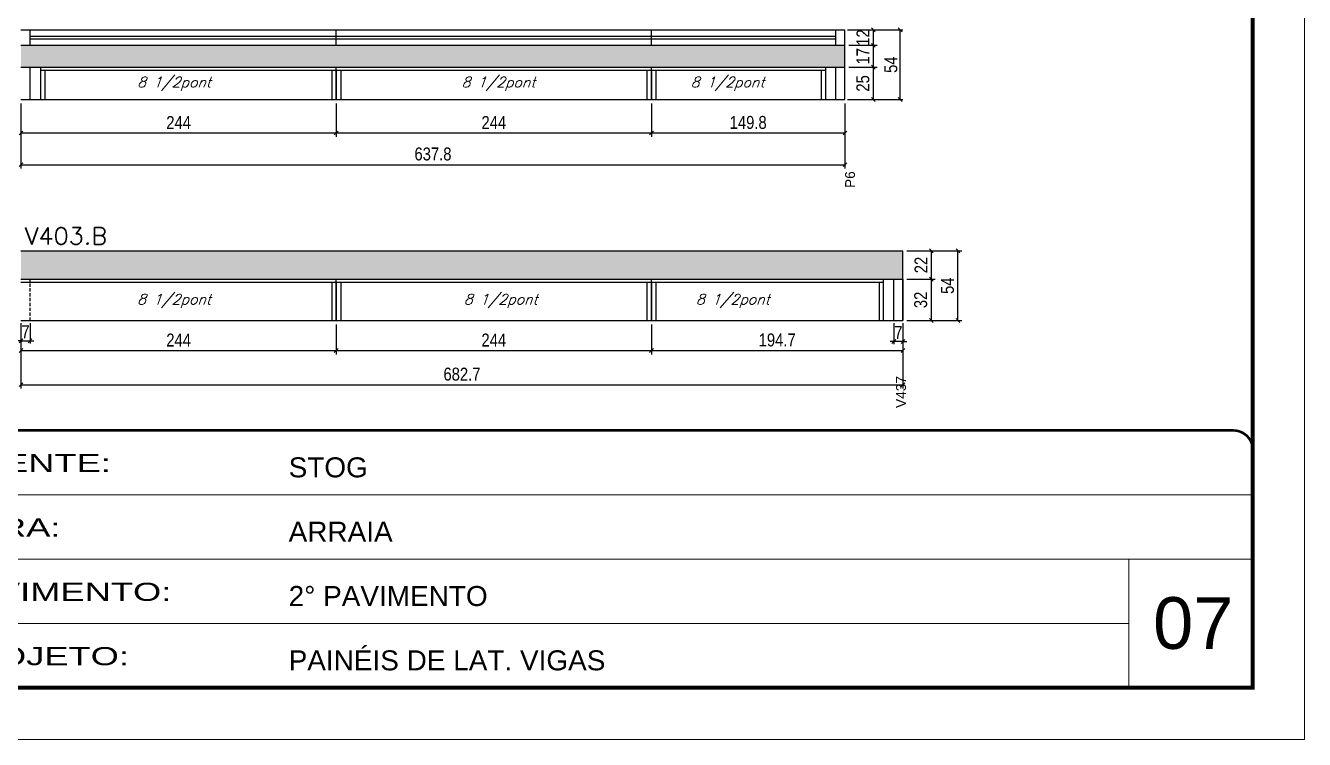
# Model space of a CAD drawing. Extents: x -3394 to 16474, y -5031 to 14397.
# Drawn here: x 7937 to 8927, y 12198 to 12751 of the extents above; entities that cross this region are included whole.
import ezdxf

# ---------------------------------------------------------------- set-up
doc = ezdxf.new("R2010")
doc.units = 0
for name, pattern in [('CONTINUO', [0]), ('DASHED', [0.75, 0.5, -0.25]), ('HIDDEN', [0.375, 0.25, -0.125])]:
    doc.linetypes.add(name, pattern=pattern)
doc.layers.get('0').update_dxf_attribs({"linetype": 'CONTINUOUS'})
doc.layers.get('Defpoints').update_dxf_attribs({"linetype": 'CONTINUOUS'})
for name, color, linetype, lineweight in [('CARIMBO', 255, 'CONTINUOUS', 9), ('Folhas', 255, 'CONTINUOUS', 9), ('SARRAFO DE PRESSAO', 251, 'DASHED', 9), ('Texto Seção', 7, 'CONTINUOUS', 15)]:
    doc.layers.add(name, color=color, linetype=linetype, lineweight=lineweight)
for name, color, linetype in [('COTA', 241, 'CONTINUOUS'), ('NOMENCLATURA', 7, 'CONTINUOUS'), ('Painéis', 200, 'CONTINUOUS'), ('SARR_2.2x7', 40, 'CONTINUOUS'), ('SARR_3.5x7', 81, 'CONTINUOUS'), ('SARR_EDITAR', 141, 'CONTINUOUS'), ('texto', 7, 'CONTINUOUS')]:
    doc.layers.add(name, color=color, linetype=linetype)
doc.styles.add('ARIAL', font='arial.ttf')
doc.styles.add('COTA TECNICA', font='techl___.ttf', dxfattribs={"height": 10})
doc.styles.add('REGUA-120', font='ROMANS.shx', dxfattribs={"height": 15})
doc.styles.add('ROMANS', font='romans.shx')
doc.styles.add('Tecnologia', font='')
doc.styles.get('Tecnologia').set_extended_font_data('Forgotten Futurist')
doc.dimstyles.new('PAINEL', dxfattribs={"dimtxt": 10, "dimasz": 3, "dimexe": 3, "dimexo": 3, "dimgap": 3, "dimtad": 1, "dimdec": 1, "dimzin": 12, "dimdsep": 46, "dimtxsty": 'COTA TECNICA', "dimblk1": 'OBLIQUE', "dimblk2": 'OBLIQUE', "dimsah": 1, "dimcen": 0.9, "dimclrd": 4, "dimclre": 4, "dimclrt": 240, "dimadec": 1, "dimazin": 3, "dimtfac": 1, "dimtdec": 1, "dimtmove": 0, "dimatfit": 3, "dimfxl": 1, "dimtolj": 1, "dimtzin": 12, "dimarcsym": 0})

# ---------------------------------------------------------------- blocks, each defined once
blk = doc.blocks.new('9999999999')
at = {"color": 30, "linetype": 'CONTINUO'}
for p, q in [((98564.56, 34379.64), (99583.98, 34379.64)), ((98564.56, 34329.83), (99487.98, 34329.83)), ((99583.98, 34329.83), (99487.98, 34329.83)), ((99487.98, 34329.83), (99487.98, 34230.21)), ((98564.56, 34280.02), (99487.98, 34280.02))]:
    blk.add_line(p, q, dxfattribs=at)
at = {"color": 30, "linetype": 'CONTINUO', "const_width": 2}
blk.add_lwpolyline([(99583.98, 34230.21), (99583.98, 34414.45, 0.414214), (99568.98, 34429.45), (98228.98, 34429.45, 0.414214), (98213.98, 34414.45), (98213.98, 34245.21, 0.414214), (98228.98, 34230.21), (99583.98, 34230.21)], format="xyb", dxfattribs=at)
at = {"layer": 'Folhas'}
blk.add_lwpolyline([(98138.98, 34190.21), (99623.98, 34190.21), (99623.98, 35240.21), (98138.98, 35240.21)], close=True, dxfattribs=at)
at = {"layer": 'Folhas', "color": 30, "const_width": 3}
blk.add_lwpolyline([(98213.98, 34230.21), (99583.98, 34230.21), (99583.98, 35200.21), (98213.98, 35200.21)], close=True, dxfattribs=at)
at = {"color": 7, "linetype": 'Continuous', "ltscale": 5, "style": 'ARIAL'}
for s, height, p in [('STOG', 15.483, (98837.68, 34393.13)), ('ARRAIA', 15.483, (98837.68, 34343.32)), ('2° PAVIMENTO', 15.4829, (98837.68, 34293.51)), ('PAINÉIS DE LAT. VIGAS', 15.4829, (98837.68, 34243.7))]:
    blk.add_text(s, height=height, dxfattribs=at).set_placement(p)
at = {"layer": 'Folhas', "color": 7, "style": 'Tecnologia', "width": 1.5}
for s, p in [('CLIENTE:', (98573.65, 34397.17)), ('OBRA:', (98573.65, 34347.31)), ('PAVIMENTO:', (98573.65, 34297.5)), ('PROJETO:', (98573.65, 34247.69))]:
    blk.add_text(s, height=14, dxfattribs=at).set_placement(p)
blk = doc.blocks.new('_Oblique')
at = {"color": 0, "linetype": 'ByBlock', "lineweight": -2}
blk.add_line((-0.5, -0.5), (0.5, 0.5), dxfattribs=at)
blk = doc.blocks.new('*D145')
at = {"layer": 'COTA', "color": 4, "linetype": 'ByBlock', "lineweight": -2, "transparency": 16777216}
for p, q in [((8574.53, 12718.42), (8596.53, 12718.42)), ((8593.53, 12693.42), (8593.53, 12718.42)), ((8574.53, 12693.42), (8596.53, 12693.42))]:
    blk.add_line(p, q, dxfattribs=at)
at = {"layer": 'Defpoints', "color": 0, "linetype": 'ByBlock', "transparency": 16777216}
for p in [(8571.53, 12718.42), (8593.53, 12718.42), (8571.53, 12693.42)]:
    blk.add_point(p, dxfattribs=at)
at = {"layer": 'COTA', "color": 4, "linetype": 'ByBlock', "lineweight": -2, "transparency": 16777216, "xscale": 3, "yscale": 3, "zscale": 3}
for p, rotation in [((8593.53, 12718.42), 90), ((8593.53, 12693.42), 270)]:
    blk.add_blockref('_Oblique', p, dxfattribs=dict(at, rotation=rotation))
at = {"layer": 'COTA', "color": 240, "linetype": 'ByBlock', "transparency": 16777216, "insert": (8585.42, 12705.92), "char_height": 10, "attachment_point": 5, "rotation": 90, "style": 'COTA TECNICA'}
blk.add_mtext('\\A1;25', dxfattribs=at)
blk = doc.blocks.new('*D146')
at = {"layer": 'COTA', "color": 4, "linetype": 'ByBlock', "lineweight": -2, "transparency": 16777216}
for p, q in [((8574.53, 12735.42), (8596.53, 12735.42)), ((8593.53, 12718.42), (8593.53, 12735.42)), ((8574.53, 12718.42), (8596.53, 12718.42))]:
    blk.add_line(p, q, dxfattribs=at)
at = {"layer": 'Defpoints', "color": 0, "linetype": 'ByBlock', "transparency": 16777216}
for p in [(8571.53, 12735.42), (8593.53, 12735.42), (8571.53, 12718.42)]:
    blk.add_point(p, dxfattribs=at)
at = {"layer": 'COTA', "color": 4, "linetype": 'ByBlock', "lineweight": -2, "transparency": 16777216, "xscale": 3, "yscale": 3, "zscale": 3}
for p, rotation in [((8593.53, 12735.42), 90), ((8593.53, 12718.42), 270)]:
    blk.add_blockref('_Oblique', p, dxfattribs=dict(at, rotation=rotation))
at = {"layer": 'COTA', "color": 240, "linetype": 'ByBlock', "transparency": 16777216, "insert": (8585.46, 12726.92), "char_height": 10, "attachment_point": 5, "rotation": 90, "style": 'COTA TECNICA'}
blk.add_mtext('\\A1;17', dxfattribs=at)
blk = doc.blocks.new('*D147')
at = {"layer": 'COTA', "color": 4, "linetype": 'ByBlock', "lineweight": -2, "transparency": 16777216}
for p, q in [((7933.73, 12690.42), (7933.73, 12664.54)), ((8177.73, 12690.42), (8177.73, 12664.54)), ((7933.73, 12667.54), (8177.73, 12667.54))]:
    blk.add_line(p, q, dxfattribs=at)
at = {"layer": 'Defpoints', "color": 0, "linetype": 'ByBlock', "transparency": 16777216}
for p in [(7933.73, 12693.42), (8177.73, 12693.42), (8177.73, 12667.54)]:
    blk.add_point(p, dxfattribs=at)
at = {"layer": 'COTA', "color": 4, "linetype": 'ByBlock', "lineweight": -2, "transparency": 16777216, "xscale": 3, "yscale": 3, "zscale": 3, "rotation": 180}
blk.add_blockref('_Oblique', (7933.73, 12667.54), dxfattribs=at)
at = {"layer": 'COTA', "color": 4, "linetype": 'ByBlock', "lineweight": -2, "transparency": 16777216, "xscale": 3, "yscale": 3, "zscale": 3}
blk.add_blockref('_Oblique', (8177.73, 12667.54), dxfattribs=at)
at = {"layer": 'COTA', "color": 240, "linetype": 'ByBlock', "transparency": 16777216, "insert": (8055.73, 12675.62), "char_height": 10, "attachment_point": 5, "style": 'COTA TECNICA'}
blk.add_mtext('\\A1;244', dxfattribs=at)
blk = doc.blocks.new('*D148')
at = {"layer": 'COTA', "color": 4, "linetype": 'ByBlock', "lineweight": -2, "transparency": 16777216}
for p, q in [((8177.73, 12690.42), (8177.73, 12664.54)), ((8421.73, 12690.42), (8421.73, 12664.54)), ((8177.73, 12667.54), (8421.73, 12667.54))]:
    blk.add_line(p, q, dxfattribs=at)
at = {"layer": 'Defpoints', "color": 0, "linetype": 'ByBlock', "transparency": 16777216}
for p in [(8177.73, 12693.42), (8421.73, 12693.42), (8421.73, 12667.54)]:
    blk.add_point(p, dxfattribs=at)
at = {"layer": 'COTA', "color": 4, "linetype": 'ByBlock', "lineweight": -2, "transparency": 16777216, "xscale": 3, "yscale": 3, "zscale": 3, "rotation": 180}
blk.add_blockref('_Oblique', (8177.73, 12667.54), dxfattribs=at)
at = {"layer": 'COTA', "color": 4, "linetype": 'ByBlock', "lineweight": -2, "transparency": 16777216, "xscale": 3, "yscale": 3, "zscale": 3}
blk.add_blockref('_Oblique', (8421.73, 12667.54), dxfattribs=at)
at = {"layer": 'COTA', "color": 240, "linetype": 'ByBlock', "transparency": 16777216, "insert": (8299.73, 12675.62), "char_height": 10, "attachment_point": 5, "style": 'COTA TECNICA'}
blk.add_mtext('\\A1;244', dxfattribs=at)
blk = doc.blocks.new('*D149')
at = {"layer": 'COTA', "color": 4, "linetype": 'ByBlock', "lineweight": -2, "transparency": 16777216}
for p, q in [((7933.73, 12690.42), (7933.73, 12640)), ((8571.53, 12690.42), (8571.53, 12640)), ((7933.73, 12643), (8571.53, 12643))]:
    blk.add_line(p, q, dxfattribs=at)
at = {"layer": 'Defpoints', "color": 0, "linetype": 'ByBlock', "transparency": 16777216}
for p in [(7933.73, 12693.42), (8571.53, 12693.42), (8571.53, 12643)]:
    blk.add_point(p, dxfattribs=at)
at = {"layer": 'COTA', "color": 4, "linetype": 'ByBlock', "lineweight": -2, "transparency": 16777216, "xscale": 3, "yscale": 3, "zscale": 3, "rotation": 180}
blk.add_blockref('_Oblique', (7933.73, 12643), dxfattribs=at)
at = {"layer": 'COTA', "color": 4, "linetype": 'ByBlock', "lineweight": -2, "transparency": 16777216, "xscale": 3, "yscale": 3, "zscale": 3}
blk.add_blockref('_Oblique', (8571.53, 12643), dxfattribs=at)
at = {"layer": 'COTA', "color": 240, "linetype": 'ByBlock', "transparency": 16777216, "insert": (8252.63, 12651.24), "char_height": 10, "attachment_point": 5, "style": 'COTA TECNICA'}
blk.add_mtext('\\A1;637.8', dxfattribs=at)
blk = doc.blocks.new('*D151')
at = {"layer": 'COTA', "color": 4, "linetype": 'ByBlock', "lineweight": -2, "transparency": 16777216}
for p, q in [((8421.73, 12690.42), (8421.73, 12664.54)), ((8571.53, 12678.17), (8571.53, 12664.54)), ((8421.73, 12667.54), (8571.53, 12667.54))]:
    blk.add_line(p, q, dxfattribs=at)
at = {"layer": 'Defpoints', "color": 0, "linetype": 'ByBlock', "transparency": 16777216}
for p in [(8421.73, 12693.42), (8571.53, 12681.17), (8571.53, 12667.54)]:
    blk.add_point(p, dxfattribs=at)
at = {"layer": 'COTA', "color": 4, "linetype": 'ByBlock', "lineweight": -2, "transparency": 16777216, "xscale": 3, "yscale": 3, "zscale": 3, "rotation": 180}
blk.add_blockref('_Oblique', (8421.73, 12667.54), dxfattribs=at)
at = {"layer": 'COTA', "color": 4, "linetype": 'ByBlock', "lineweight": -2, "transparency": 16777216, "xscale": 3, "yscale": 3, "zscale": 3}
blk.add_blockref('_Oblique', (8571.53, 12667.54), dxfattribs=at)
at = {"layer": 'COTA', "color": 240, "linetype": 'ByBlock', "transparency": 16777216, "insert": (8496.63, 12675.64), "char_height": 10, "attachment_point": 5, "style": 'COTA TECNICA'}
blk.add_mtext('\\A1;149.8', dxfattribs=at)
blk = doc.blocks.new('*D150')
at = {"layer": 'COTA', "color": 4, "linetype": 'ByBlock', "lineweight": -2, "transparency": 16777216}
for p, q in [((8574.53, 12747.42), (8596.53, 12747.42)), ((8593.53, 12735.42), (8593.53, 12747.42)), ((8574.53, 12735.42), (8596.53, 12735.42))]:
    blk.add_line(p, q, dxfattribs=at)
at = {"layer": 'Defpoints', "color": 0, "linetype": 'ByBlock', "transparency": 16777216}
for p in [(8571.53, 12747.42), (8593.53, 12747.42), (8571.53, 12735.42)]:
    blk.add_point(p, dxfattribs=at)
at = {"layer": 'COTA', "color": 4, "linetype": 'ByBlock', "lineweight": -2, "transparency": 16777216, "xscale": 3, "yscale": 3, "zscale": 3}
for p, rotation in [((8593.53, 12747.42), 90), ((8593.53, 12735.42), 270)]:
    blk.add_blockref('_Oblique', p, dxfattribs=dict(at, rotation=rotation))
at = {"layer": 'COTA', "color": 240, "linetype": 'ByBlock', "transparency": 16777216, "insert": (8585.47, 12741.42), "char_height": 10, "attachment_point": 5, "rotation": 90, "style": 'COTA TECNICA'}
blk.add_mtext('\\A1;12', dxfattribs=at)
blk = doc.blocks.new('*D144')
at = {"layer": 'COTA', "color": 4, "linetype": 'Continuous', "lineweight": -2, "transparency": 16777216}
for p, q in [((8573.53, 12747.42), (8616.25, 12747.42)), ((8614.25, 12693.42), (8614.25, 12747.42)), ((8573.53, 12693.42), (8616.25, 12693.42))]:
    blk.add_line(p, q, dxfattribs=at)
at = {"layer": 'Defpoints', "color": 0, "linetype": 'Continuous', "transparency": 16777216}
for p in [(8571.53, 12747.42), (8614.25, 12747.42), (8571.53, 12693.42)]:
    blk.add_point(p, dxfattribs=at)
at = {"layer": 'COTA', "color": 4, "linetype": 'Continuous', "lineweight": -2, "transparency": 16777216, "xscale": 3, "yscale": 3, "zscale": 3}
for p, rotation in [((8614.25, 12747.42), 90), ((8614.25, 12693.42), 270)]:
    blk.add_blockref('_Oblique', p, dxfattribs=dict(at, rotation=rotation))
at = {"layer": 'COTA', "color": 240, "linetype": 'Continuous', "transparency": 16777216, "insert": (8607.14, 12720.42), "char_height": 10, "attachment_point": 5, "rotation": 90, "style": 'COTA TECNICA'}
blk.add_mtext('\\A1;54', dxfattribs=at)
blk = doc.blocks.new('*D152')
at = {"layer": 'COTA', "color": 4, "linetype": 'ByBlock', "lineweight": -2, "transparency": 16777216}
for p, q in [((8619.43, 12554.28), (8641.43, 12554.28)), ((8638.43, 12522.28), (8638.43, 12554.28)), ((8619.43, 12522.28), (8641.43, 12522.28))]:
    blk.add_line(p, q, dxfattribs=at)
at = {"layer": 'Defpoints', "color": 0, "linetype": 'ByBlock', "transparency": 16777216}
for p in [(8616.43, 12554.28), (8638.43, 12554.28), (8616.43, 12522.28)]:
    blk.add_point(p, dxfattribs=at)
at = {"layer": 'COTA', "color": 4, "linetype": 'ByBlock', "lineweight": -2, "transparency": 16777216, "xscale": 3, "yscale": 3, "zscale": 3}
for p, rotation in [((8638.43, 12554.28), 90), ((8638.43, 12522.28), 270)]:
    blk.add_blockref('_Oblique', p, dxfattribs=dict(at, rotation=rotation))
at = {"layer": 'COTA', "color": 240, "linetype": 'ByBlock', "transparency": 16777216, "insert": (8630.21, 12538.28), "char_height": 10, "attachment_point": 5, "rotation": 90, "style": 'COTA TECNICA'}
blk.add_mtext('\\A1;32', dxfattribs=at)
blk = doc.blocks.new('*D153')
at = {"layer": 'COTA', "color": 4, "linetype": 'ByBlock', "lineweight": -2, "transparency": 16777216}
for p, q in [((8619.43, 12576.28), (8641.43, 12576.28)), ((8638.43, 12554.28), (8638.43, 12576.28)), ((8619.43, 12554.28), (8641.43, 12554.28))]:
    blk.add_line(p, q, dxfattribs=at)
at = {"layer": 'Defpoints', "color": 0, "linetype": 'ByBlock', "transparency": 16777216}
for p in [(8616.43, 12576.28), (8638.43, 12576.28), (8616.43, 12554.28)]:
    blk.add_point(p, dxfattribs=at)
at = {"layer": 'COTA', "color": 4, "linetype": 'ByBlock', "lineweight": -2, "transparency": 16777216, "xscale": 3, "yscale": 3, "zscale": 3}
for p, rotation in [((8638.43, 12576.28), 90), ((8638.43, 12554.28), 270)]:
    blk.add_blockref('_Oblique', p, dxfattribs=dict(at, rotation=rotation))
at = {"layer": 'COTA', "color": 240, "linetype": 'ByBlock', "transparency": 16777216, "insert": (8630.43, 12565.28), "char_height": 10, "attachment_point": 5, "rotation": 90, "style": 'COTA TECNICA'}
blk.add_mtext('\\A1;22', dxfattribs=at)
blk = doc.blocks.new('*D154')
at = {"layer": 'COTA', "color": 4, "linetype": 'ByBlock', "lineweight": -2, "transparency": 16777216}
for p, q in [((8619.43, 12576.28), (8662.03, 12576.28)), ((8659.03, 12522.28), (8659.03, 12576.28)), ((8619.43, 12522.28), (8662.03, 12522.28))]:
    blk.add_line(p, q, dxfattribs=at)
at = {"layer": 'Defpoints', "color": 0, "linetype": 'ByBlock', "transparency": 16777216}
for p in [(8616.43, 12576.28), (8659.03, 12576.28), (8616.43, 12522.28)]:
    blk.add_point(p, dxfattribs=at)
at = {"layer": 'COTA', "color": 4, "linetype": 'ByBlock', "lineweight": -2, "transparency": 16777216, "xscale": 3, "yscale": 3, "zscale": 3}
for p, rotation in [((8659.03, 12576.28), 90), ((8659.03, 12522.28), 270)]:
    blk.add_blockref('_Oblique', p, dxfattribs=dict(at, rotation=rotation))
at = {"layer": 'COTA', "color": 240, "linetype": 'ByBlock', "transparency": 16777216, "insert": (8650.92, 12549.28), "char_height": 10, "attachment_point": 5, "rotation": 90, "style": 'COTA TECNICA'}
blk.add_mtext('\\A1;54', dxfattribs=at)
blk = doc.blocks.new('*D155')
at = {"layer": 'COTA', "color": 4, "linetype": 'ByBlock', "lineweight": -2, "transparency": 16777216}
for p, q in [((7933.73, 12519.28), (7933.73, 12496.13)), ((8177.73, 12519.28), (8177.73, 12496.13)), ((7933.73, 12499.13), (8177.73, 12499.13))]:
    blk.add_line(p, q, dxfattribs=at)
at = {"layer": 'Defpoints', "color": 0, "linetype": 'ByBlock', "transparency": 16777216}
for p in [(7933.73, 12522.28), (8177.73, 12522.28), (8177.73, 12499.13)]:
    blk.add_point(p, dxfattribs=at)
at = {"layer": 'COTA', "color": 4, "linetype": 'ByBlock', "lineweight": -2, "transparency": 16777216, "xscale": 3, "yscale": 3, "zscale": 3, "rotation": 180}
blk.add_blockref('_Oblique', (7933.73, 12499.13), dxfattribs=at)
at = {"layer": 'COTA', "color": 4, "linetype": 'ByBlock', "lineweight": -2, "transparency": 16777216, "xscale": 3, "yscale": 3, "zscale": 3}
blk.add_blockref('_Oblique', (8177.73, 12499.13), dxfattribs=at)
at = {"layer": 'COTA', "color": 240, "linetype": 'ByBlock', "transparency": 16777216, "insert": (8055.73, 12507.21), "char_height": 10, "attachment_point": 5, "style": 'COTA TECNICA'}
blk.add_mtext('\\A1;244', dxfattribs=at)
blk = doc.blocks.new('*D156')
at = {"layer": 'COTA', "color": 4, "linetype": 'ByBlock', "lineweight": -2, "transparency": 16777216}
for p, q in [((8177.73, 12519.28), (8177.73, 12496.13)), ((8421.73, 12519.28), (8421.73, 12496.13)), ((8177.73, 12499.13), (8421.73, 12499.13))]:
    blk.add_line(p, q, dxfattribs=at)
at = {"layer": 'Defpoints', "color": 0, "linetype": 'ByBlock', "transparency": 16777216}
for p in [(8177.73, 12522.28), (8421.73, 12522.28), (8421.73, 12499.13)]:
    blk.add_point(p, dxfattribs=at)
at = {"layer": 'COTA', "color": 4, "linetype": 'ByBlock', "lineweight": -2, "transparency": 16777216, "xscale": 3, "yscale": 3, "zscale": 3, "rotation": 180}
blk.add_blockref('_Oblique', (8177.73, 12499.13), dxfattribs=at)
at = {"layer": 'COTA', "color": 4, "linetype": 'ByBlock', "lineweight": -2, "transparency": 16777216, "xscale": 3, "yscale": 3, "zscale": 3}
blk.add_blockref('_Oblique', (8421.73, 12499.13), dxfattribs=at)
at = {"layer": 'COTA', "color": 240, "linetype": 'ByBlock', "transparency": 16777216, "insert": (8299.73, 12507.21), "char_height": 10, "attachment_point": 5, "style": 'COTA TECNICA'}
blk.add_mtext('\\A1;244', dxfattribs=at)
blk = doc.blocks.new('*D157')
at = {"layer": 'COTA', "color": 4, "linetype": 'ByBlock', "lineweight": -2, "transparency": 16777216}
for p, q in [((7933.73, 12519.28), (7933.73, 12469.63)), ((8616.43, 12519.28), (8616.43, 12469.63)), ((7933.73, 12472.63), (8616.43, 12472.63))]:
    blk.add_line(p, q, dxfattribs=at)
at = {"layer": 'Defpoints', "color": 0, "linetype": 'ByBlock', "transparency": 16777216}
for p in [(7933.73, 12522.28), (8616.43, 12522.28), (8616.43, 12472.63)]:
    blk.add_point(p, dxfattribs=at)
at = {"layer": 'COTA', "color": 4, "linetype": 'ByBlock', "lineweight": -2, "transparency": 16777216, "xscale": 3, "yscale": 3, "zscale": 3, "rotation": 180}
blk.add_blockref('_Oblique', (7933.73, 12472.63), dxfattribs=at)
at = {"layer": 'COTA', "color": 4, "linetype": 'ByBlock', "lineweight": -2, "transparency": 16777216, "xscale": 3, "yscale": 3, "zscale": 3}
blk.add_blockref('_Oblique', (8616.43, 12472.63), dxfattribs=at)
at = {"layer": 'COTA', "color": 240, "linetype": 'ByBlock', "transparency": 16777216, "insert": (8275.08, 12480.76), "char_height": 10, "attachment_point": 5, "style": 'COTA TECNICA'}
blk.add_mtext('\\A1;682.7', dxfattribs=at)
blk = doc.blocks.new('*D159')
at = {"layer": 'COTA', "color": 4, "linetype": 'ByBlock', "lineweight": -2, "transparency": 16777216}
for p, q in [((8421.73, 12519.28), (8421.73, 12496.13)), ((8616.43, 12507.03), (8616.43, 12496.13)), ((8421.73, 12499.13), (8616.43, 12499.13))]:
    blk.add_line(p, q, dxfattribs=at)
at = {"layer": 'Defpoints', "color": 0, "linetype": 'ByBlock', "transparency": 16777216}
for p in [(8421.73, 12522.28), (8616.43, 12510.03), (8616.43, 12499.13)]:
    blk.add_point(p, dxfattribs=at)
at = {"layer": 'COTA', "color": 4, "linetype": 'ByBlock', "lineweight": -2, "transparency": 16777216, "xscale": 3, "yscale": 3, "zscale": 3, "rotation": 180}
blk.add_blockref('_Oblique', (8421.73, 12499.13), dxfattribs=at)
at = {"layer": 'COTA', "color": 4, "linetype": 'ByBlock', "lineweight": -2, "transparency": 16777216, "xscale": 3, "yscale": 3, "zscale": 3}
blk.add_blockref('_Oblique', (8616.43, 12499.13), dxfattribs=at)
at = {"layer": 'COTA', "color": 240, "linetype": 'ByBlock', "transparency": 16777216, "insert": (8519.08, 12507.24), "char_height": 10, "attachment_point": 5, "style": 'COTA TECNICA'}
blk.add_mtext('\\A1;194.7', dxfattribs=at)
blk = doc.blocks.new('*D158')
at = {"layer": 'COTA', "color": 4, "linetype": 'Continuous', "lineweight": -2, "transparency": 16777216}
for p, q in [((8609.43, 12520.28), (8609.43, 12504.04)), ((8616.43, 12520.28), (8616.43, 12504.04)), ((8609.43, 12506.04), (8606.43, 12506.04)), ((8616.43, 12506.04), (8609.43, 12506.04)), ((8616.43, 12506.04), (8619.43, 12506.04))]:
    blk.add_line(p, q, dxfattribs=at)
at = {"layer": 'Defpoints', "color": 0, "linetype": 'Continuous', "transparency": 16777216}
for p in [(8609.43, 12522.28), (8616.43, 12522.28), (8609.43, 12506.04)]:
    blk.add_point(p, dxfattribs=at)
at = {"layer": 'COTA', "color": 4, "linetype": 'Continuous', "lineweight": -2, "transparency": 16777216, "xscale": 3, "yscale": 3, "zscale": 3}
blk.add_blockref('_Oblique', (8609.43, 12506.04), dxfattribs=at)
at = {"layer": 'COTA', "color": 4, "linetype": 'Continuous', "lineweight": -2, "transparency": 16777216, "xscale": 3, "yscale": 3, "zscale": 3, "rotation": 180}
blk.add_blockref('_Oblique', (8616.43, 12506.04), dxfattribs=at)
at = {"layer": 'COTA', "color": 240, "linetype": 'Continuous', "transparency": 16777216, "insert": (8612.93, 12513.11), "char_height": 10, "attachment_point": 5, "style": 'COTA TECNICA'}
blk.add_mtext('\\A1;7', dxfattribs=at)
blk = doc.blocks.new('*D160')
at = {"layer": 'COTA', "color": 4, "linetype": 'Continuous', "lineweight": -2, "transparency": 16777216}
for p, q in [((7933.73, 12520.28), (7933.73, 12504.56)), ((7940.73, 12520.28), (7940.73, 12504.56)), ((7933.73, 12506.56), (7930.73, 12506.56)), ((7933.73, 12506.56), (7940.73, 12506.56)), ((7940.73, 12506.56), (7943.73, 12506.56))]:
    blk.add_line(p, q, dxfattribs=at)
at = {"layer": 'Defpoints', "color": 0, "linetype": 'Continuous', "transparency": 16777216}
for p in [(7933.73, 12522.28), (7940.73, 12522.28), (7940.73, 12506.56)]:
    blk.add_point(p, dxfattribs=at)
at = {"layer": 'COTA', "color": 4, "linetype": 'Continuous', "lineweight": -2, "transparency": 16777216, "xscale": 3, "yscale": 3, "zscale": 3}
blk.add_blockref('_Oblique', (7933.73, 12506.56), dxfattribs=at)
at = {"layer": 'COTA', "color": 4, "linetype": 'Continuous', "lineweight": -2, "transparency": 16777216, "xscale": 3, "yscale": 3, "zscale": 3, "rotation": 180}
blk.add_blockref('_Oblique', (7940.73, 12506.56), dxfattribs=at)
at = {"layer": 'COTA', "color": 240, "linetype": 'Continuous', "transparency": 16777216, "insert": (7937.23, 12513.64), "char_height": 10, "attachment_point": 5, "style": 'COTA TECNICA'}
blk.add_mtext('\\A1;7', dxfattribs=at)

msp = doc.modelspace()

# ---------------------------------------------------------------- hatches: boundary and pattern name
at = {"layer": 'COTA', "linetype": 'Continuous'}
h = msp.add_hatch(dxfattribs=at)
h.set_pattern_fill('AR-CONC', color=256, scale=0.05)
h.set_pattern_definition([(50, (0, -399.9315), (9.1092334, -0.7969543), [0.9525, -10.4775]), (355, (0, -399.9315), (-1.762171, 9.552842), [0.762, -8.382029]), (100.451445, (0.759, -399.998), (7.3470624, 8.7558876), [0.8095004, -8.904512]), (46.1842, (0, -397.391), (13.553952, -2.102116), [1.42875, -15.71625]), (96.63556, (1.13, -397.567), (11.870207, 12.371306), [1.214251, -13.35678]), (351.18415, (0, -397.391), (11.870207, 12.371306), [1.142998, -12.572987]), (21, (1.27, -398.0265), (7.5807196, -5.11326), [0.9525, -10.4775]), (326, (1.27, -398.0265), (3.0901014, 9.2093983), [0.762, -8.382]), (71.451445, (1.902, -398.453), (10.670821, 4.0961384), [0.8095004, -8.904497]), (37.5, (0, -399.9315), (0.15443016, 4.22775194), [0, -8.2804, 0, -8.509, 0, -8.41375]), (7.5, (0, -399.9315), (3.3409831, 5.0090287), [0, -4.8514, 0, -8.0899, 0, -3.20675]), (327.5, (-2.832, -399.9315), (6.77952976, -0.2864372), [0, -3.175, 0, -9.906, 0, -13.1445]), (317.5, (-4.102, -399.9315), (7.406459, 1.2713246), [0, -4.1275, 0, -6.5786, 0, -9.3345])])
h.paths.add_polyline_path([(8571.53, 12718.42), (8571.53, 12735.42), (7933.73, 12735.42), (7933.73, 12718.42)])
h = msp.add_hatch(dxfattribs=at)
h.set_pattern_fill('AR-CONC', color=256, scale=0.05)
h.set_pattern_definition([(50, (0, -405.101), (9.1092334, -0.7969543), [0.9525, -10.4775]), (355, (0, -405.101), (-1.762171, 9.552842), [0.762, -8.382029]), (100.451445, (0.759, -405.167), (7.3470624, 8.7558876), [0.8095004, -8.904512]), (46.1842, (0, -402.561), (13.553952, -2.102116), [1.42875, -15.71625]), (96.63556, (1.13, -402.736), (11.870207, 12.371306), [1.214251, -13.35678]), (351.18415, (0, -402.561), (11.870207, 12.371306), [1.142998, -12.572987]), (21, (1.27, -403.196), (7.5807196, -5.11326), [0.9525, -10.4775]), (326, (1.27, -403.196), (3.0901014, 9.2093983), [0.762, -8.382]), (71.451445, (1.902, -403.622), (10.670821, 4.0961384), [0.8095004, -8.904497]), (37.5, (0, -405.101), (0.15443016, 4.22775194), [0, -8.2804, 0, -8.509, 0, -8.41375]), (7.5, (0, -405.101), (3.3409831, 5.0090287), [0, -4.8514, 0, -8.0899, 0, -3.20675]), (327.5, (-2.832, -405.101), (6.77952976, -0.2864372), [0, -3.175, 0, -9.906, 0, -13.1445]), (317.5, (-4.102, -405.101), (7.406459, 1.2713246), [0, -4.1275, 0, -6.5786, 0, -9.3345])])
h.paths.add_polyline_path([(8616.43, 12554.28), (8616.43, 12576.28), (7933.73, 12576.28), (7933.73, 12554.28)])

# ---------------------------------------------------------------- linework, layer by layer
at = {"layer": 'COTA', "linetype": 'ByBlock'}
for p, q in [((8571.53, 12718.42), (8571.53, 12735.42)), ((7933.73, 12576.28), (8616.43, 12576.28)), ((8616.43, 12554.28), (8616.43, 12576.28))]:
    msp.add_line(p, q, dxfattribs=at)
at = {"layer": 'Painéis', "linetype": 'ByBlock'}
for p, q in [((7933.73, 12747.42), (8571.53, 12747.42)), ((8177.73, 12735.42), (8177.73, 12747.42)), ((8421.73, 12735.42), (8421.73, 12747.42)), ((8571.53, 12735.42), (8571.53, 12747.42)), ((7933.73, 12735.42), (8571.53, 12735.42)), ((7933.73, 12718.42), (8571.53, 12718.42)), ((8177.73, 12693.42), (8177.73, 12718.42)), ((8421.73, 12693.42), (8421.73, 12718.42)), ((8571.53, 12693.42), (8571.53, 12718.42)), ((7933.73, 12693.42), (8571.53, 12693.42)), ((7933.73, 12554.28), (8616.43, 12554.28)), ((8177.73, 12522.28), (8177.73, 12554.28)), ((8421.73, 12522.28), (8421.73, 12554.28)), ((8616.43, 12522.28), (8616.43, 12554.28)), ((7933.73, 12522.28), (8616.43, 12522.28))]:
    msp.add_line(p, q, dxfattribs=at)
at = {"layer": 'SARR_2.2x7', "linetype": 'Continuous'}
for p, q in [((7940.73, 12735.42), (7940.73, 12747.42)), ((8564.53, 12735.42), (8564.53, 12747.42)), ((7940.73, 12693.42), (7940.73, 12718.42)), ((7948.73, 12716.22), (8177.73, 12716.22)), ((8177.73, 12716.22), (8421.73, 12716.22)), ((8421.73, 12716.22), (8556.53, 12716.22)), ((8564.53, 12693.42), (8564.53, 12718.42)), ((8609.43, 12522.28), (8609.43, 12554.28)), ((7933.73, 12552.08), (8177.73, 12552.08)), ((8177.73, 12552.08), (8421.73, 12552.08)), ((8421.73, 12552.08), (8601.43, 12552.08))]:
    msp.add_line(p, q, dxfattribs=at)
at = {"layer": 'SARR_2.2x7', "linetype": 'HIDDEN', "ltscale": 10}
msp.add_line((7940.73, 12522.28), (7940.73, 12554.28), dxfattribs=at)
at = {"layer": 'SARR_3.5x7'}
for p, q in [((7948.73, 12718.42), (7948.73, 12693.42)), ((7952.23, 12716.22), (7952.23, 12693.42)), ((8174.23, 12716.22), (8174.23, 12693.42)), ((8177.73, 12716.22), (8177.73, 12693.42)), ((8181.23, 12716.22), (8181.23, 12693.42)), ((8418.23, 12716.22), (8418.23, 12693.42)), ((8421.73, 12716.22), (8421.73, 12693.42)), ((8425.23, 12716.22), (8425.23, 12693.42)), ((8553.03, 12716.22), (8553.03, 12693.42)), ((8556.53, 12718.42), (8556.53, 12693.42)), ((7948.73, 12693.42), (7952.23, 12693.42)), ((8174.23, 12693.42), (8177.73, 12693.42)), ((8177.73, 12693.42), (8181.23, 12693.42)), ((8418.23, 12693.42), (8421.73, 12693.42)), ((8421.73, 12693.42), (8425.23, 12693.42)), ((8553.03, 12693.42), (8556.53, 12693.42)), ((8601.43, 12522.28), (8601.43, 12554.28)), ((8616.43, 12554.28), (8616.43, 12522.28)), ((8174.23, 12552.08), (8174.23, 12522.28)), ((8177.73, 12552.08), (8177.73, 12522.28)), ((8181.23, 12552.08), (8181.23, 12522.28)), ((8418.23, 12552.08), (8418.23, 12522.28)), ((8421.73, 12552.08), (8421.73, 12522.28)), ((8425.23, 12552.08), (8425.23, 12522.28)), ((8597.93, 12552.08), (8597.93, 12522.28)), ((8174.23, 12522.28), (8177.73, 12522.28)), ((8177.73, 12522.28), (8181.23, 12522.28)), ((8418.23, 12522.28), (8421.73, 12522.28)), ((8421.73, 12522.28), (8425.23, 12522.28)), ((8612.93, 12522.28), (8616.43, 12522.28))]:
    msp.add_line(p, q, dxfattribs=at)
at = {"layer": 'SARR_EDITAR', "linetype": 'Continuous'}
for p, q in [((7940.73, 12742.42), (8177.73, 12742.42)), ((8177.73, 12742.42), (8421.73, 12742.42)), ((8421.73, 12742.42), (8564.53, 12742.42)), ((7940.73, 12740.42), (8177.73, 12740.42)), ((8177.73, 12740.42), (8421.73, 12740.42)), ((8421.73, 12740.42), (8564.53, 12740.42))]:
    msp.add_line(p, q, dxfattribs=at)

# ---------------------------------------------------------------- block references
at = {"layer": 'SARRAFO DE PRESSAO', "color": 6, "linetype": 'ByBlock'}
msp.add_blockref('9999999999', (-90696.77, -21992.23), dxfattribs=at)

# ---------------------------------------------------------------- texts
at = {"layer": 'CARIMBO', "style": 'ARIAL'}
msp.add_text('07', height=40, dxfattribs=at).set_placement((8810.07, 12268.12))
at = {"layer": 'NOMENCLATURA', "linetype": 'Continuous', "style": 'ARIAL'}
for s, p in [('P6', (8579.25, 12624.99)), ('V437', (8618.7, 12454.62))]:
    msp.add_text(s, height=7.567, rotation=90, dxfattribs=at).set_placement(p)
at = {"layer": 'texto', "color": 2, "char_height": 8, "attachment_point": 5, "style": 'ROMANS'}
for insert in [(8052.23, 12705.61), (8303.35, 12705.61), (8480.67, 12705.61), (8052.23, 12537.5), (8305.09, 12537.5), (8484.73, 12537.5)]:
    msp.add_mtext('{\\Q19;\\C256;8 1/2pont}', dxfattribs=dict(at, insert=insert))
at = {"layer": 'Texto Seção', "style": 'REGUA-120', "width": 1.05}
msp.add_text('V403.B', height=13, dxfattribs=at).set_placement((7936.73, 12581.3))

# ---------------------------------------------------------------- dimensions: what is measured, and where the dimension line sits
at = {"layer": 'COTA', "linetype": 'ByBlock'}
for base, p1, p2, picture, middle in [((8593.53, 12747.42), (8571.53, 12735.42), (8571.53, 12747.42), '*D150', (8593.53, 12741.42)), ((8593.53, 12735.42), (8571.53, 12718.42), (8571.53, 12735.42), '*D146', (8593.53, 12726.92)), ((8638.43, 12576.28), (8616.43, 12554.28), (8616.43, 12576.28), '*D153', (8638.43, 12565.28))]:
    dim = msp.add_linear_dim(base=base, p1=p1, p2=p2, angle=90, dimstyle='PAINEL', dxfattribs=at)
    dim.commit()
    dim.dimension.update_dxf_attribs({"geometry": picture, "text_midpoint": middle, "dimtype": 160})
at = {"layer": 'COTA', "linetype": 'Continuous'}
dim = msp.add_linear_dim(base=(8614.25, 12747.42), p1=(8571.53, 12693.42), p2=(8571.53, 12747.42), angle=90, dimstyle='PAINEL', override={"dimexe": 2, "dimexo": 2, "dimgap": 2, "dimadec": 8, "dimtix": 1, "dimatfit": 2, "dimldrblk": 'Oblique'}, dxfattribs=at)
dim.commit()
dim.dimension.update_dxf_attribs({"geometry": '*D144', "text_midpoint": (8607.14, 12720.42)})
at = {"layer": 'COTA', "linetype": 'ByBlock'}
for base, p1, p2, picture, middle in [((8593.53, 12718.42), (8571.53, 12693.42), (8571.53, 12718.42), '*D145', (8585.42, 12705.92)), ((8659.03, 12576.28), (8616.43, 12522.28), (8616.43, 12576.28), '*D154', (8650.92, 12549.28)), ((8638.43, 12554.28), (8616.43, 12522.28), (8616.43, 12554.28), '*D152', (8630.21, 12538.28))]:
    dim = msp.add_linear_dim(base=base, p1=p1, p2=p2, angle=90, dimstyle='PAINEL', dxfattribs=at)
    dim.commit()
    dim.dimension.update_dxf_attribs({"geometry": picture, "text_midpoint": middle})
for base, p1, p2, picture, middle in [((8177.73, 12667.54), (7933.73, 12693.42), (8177.73, 12693.42), '*D147', (8055.73, 12675.62)), ((8571.53, 12643), (7933.73, 12693.42), (8571.53, 12693.42), '*D149', (8252.63, 12651.24)), ((8571.53, 12667.54), (8421.73, 12693.42), (8571.53, 12681.17), '*D151', (8496.63, 12675.64)), ((8177.73, 12499.13), (7933.73, 12522.28), (8177.73, 12522.28), '*D155', (8055.73, 12507.21)), ((8616.43, 12472.63), (7933.73, 12522.28), (8616.43, 12522.28), '*D157', (8275.08, 12480.76)), ((8616.43, 12499.13), (8421.73, 12522.28), (8616.43, 12510.03), '*D159', (8519.08, 12507.24))]:
    dim = msp.add_linear_dim(base=base, p1=p1, p2=p2, dimstyle='PAINEL', dxfattribs=at)
    dim.commit()
    dim.dimension.update_dxf_attribs({"geometry": picture, "text_midpoint": middle})
for base, p1, p2, picture, middle in [((8421.73, 12667.54), (8177.73, 12693.42), (8421.73, 12693.42), '*D148', (8299.73, 12675.62)), ((8421.73, 12499.13), (8177.73, 12522.28), (8421.73, 12522.28), '*D156', (8299.73, 12507.21))]:
    dim = msp.add_linear_dim(base=base, p1=p1, p2=p2, dimstyle='PAINEL', override={"dimtmove": 1}, dxfattribs=at)
    dim.commit()
    dim.dimension.update_dxf_attribs({"geometry": picture, "text_midpoint": middle})
at = {"layer": 'COTA', "linetype": 'Continuous'}
for base, p1, p2, picture, middle in [((7940.73, 12506.56), (7933.73, 12522.28), (7940.73, 12522.28), '*D160', (7937.23, 12513.64)), ((8609.43, 12506.04), (8616.43, 12522.28), (8609.43, 12522.28), '*D158', (8612.93, 12513.11))]:
    dim = msp.add_linear_dim(base=base, p1=p1, p2=p2, dimstyle='PAINEL', override={"dimexe": 2, "dimexo": 2, "dimgap": 2, "dimadec": 8, "dimtix": 1, "dimatfit": 2, "dimldrblk": 'Oblique'}, dxfattribs=at)
    dim.commit()
    dim.dimension.update_dxf_attribs({"geometry": picture, "text_midpoint": middle})

doc.saveas('drawing.dxf')
